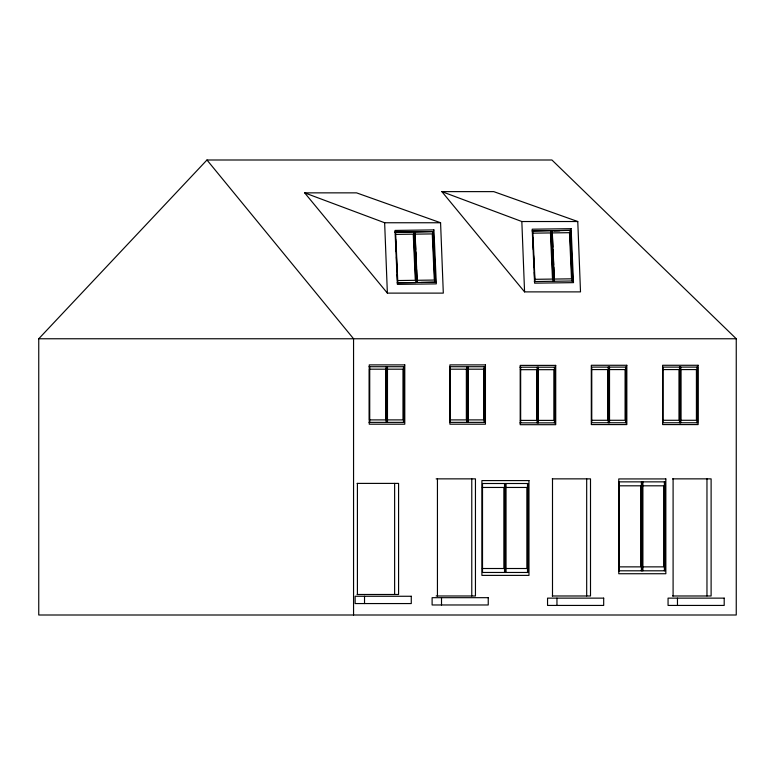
<?xml version="1.0" encoding="UTF-8"?>
<svg xmlns="http://www.w3.org/2000/svg" width="775" height="775" viewBox="0 0 775 775"><rect width="100%" height="100%" fill="white"/><g stroke="black" fill="none" stroke-linecap="round" stroke-linejoin="round"><path stroke-width="1.16" d="M38.75 338.762L206.964 159.999L551.926 159.999L736.25 338.762L736.25 615.001L38.75 615.001L38.75 338.762L736.25 338.762M421.135 282.478L435.618 282.216L433.37 231.57L394.872 232.161L414.363 231.832L416.611 282.468L416.446 280.133M415.458 231.89L433.37 231.57M570.574 230.34L569.857 230.427L572.095 281.063L572.812 280.986L570.574 230.34L532.067 230.931L551.567 230.601L553.747 281.315L554.464 281.228L552.226 230.592M435.618 282.216L397.11 282.807L415.894 282.555L413.656 231.909M553.805 281.238L553.088 281.325L550.851 230.679M394.892 232.306L398.796 232.326M552.653 230.659L569.857 230.427M553.922 230.853L559.686 230.776M395.415 234.408L413.259 234.166L415.303 280.308L397.459 280.55L397.197 274.631M532.609 233.178L550.453 232.936L552.498 279.077L534.653 279.32L534.343 272.219M572.812 280.986L534.314 281.567L535.031 281.49L532.783 230.853M441.866 191.628L493.743 191.628L577.772 221.524L580.504 291.884L524.568 291.884L441.866 191.628L521.837 221.524L577.772 221.524M304.662 192.859L356.548 192.859L440.578 222.754L443.31 293.115L387.374 293.115L304.662 192.859L384.642 222.754L440.578 222.754M369.007 366.72L404.221 366.72L404.221 422.365L369.007 422.365M449.665 366.72L484.879 366.72L484.879 422.365L449.665 422.365M519.947 367.205L555.162 367.205L555.162 422.859L519.947 422.859M591.461 369.578L607.755 369.578L607.755 420.282L591.461 420.282M662.761 369.578L679.055 369.578L679.055 420.282L662.761 420.282M520.354 369.675L536.639 369.675L536.639 420.389L520.354 420.389M538.238 369.675L553.999 369.675L553.999 420.389L538.238 420.389M436.141 478.863L475.453 478.863L475.453 595.985L436.141 595.985M552.246 478.863L590.502 478.863L590.502 595.985L552.246 595.985M672.526 478.863L711.111 478.863L711.111 595.985L672.526 595.985M618.663 481.856L665.105 481.856L665.105 570.807L618.663 570.807M357.091 483.397L398.582 483.397L398.582 594.483L357.091 594.483M642.911 485.809L663.797 485.809L663.797 566.864L642.911 566.864M482.331 487.456L503.924 487.456L503.924 568.511L482.331 568.511M506.036 487.456L526.932 487.456L526.932 568.511L506.036 568.511M206.964 159.999L353.555 338.762L353.555 615.001M552.837 247.109L552.207 232.917L569.47 232.684L571.514 278.826L554.251 279.058L553.728 267.22M552.943 249.472L553.621 264.856M532.822 237.906L533.345 249.734M533.607 255.653L534.13 267.482M533.568 264.692L533.675 267.104M432.653 231.657L434.901 282.294M415.022 231.822L417.27 282.458M415.691 249.521L415.003 234.147L432.276 233.914L434.31 280.056L417.047 280.288L416.582 269.642M415.787 251.894L416.475 267.268M414.838 243.96L415.051 248.785M415.642 262.047L415.855 266.871M395.589 232.083L397.827 282.72M395.628 239.136L396.151 250.964M396.412 256.883L396.936 268.712M395.618 249.046L395.725 251.449M521.837 221.524L524.568 291.884M384.642 222.754L387.374 293.115M706.965 478.863L706.965 595.985M696.861 367.108L696.861 422.762M680.828 367.108L680.828 422.762M680.227 367.108L680.227 422.762M680.101 367.108L680.101 422.762M679.51 367.108L679.51 422.762M677.466 598.135L677.466 605.43M673.097 478.863L673.097 595.985M664.388 481.856L664.388 570.807M642.901 481.856L642.901 570.807M642.107 481.856L642.107 570.807M641.39 481.856L641.39 570.807M625.551 367.108L625.551 422.753M619.38 481.856L619.38 570.807M609.518 367.108L609.518 422.753M608.917 367.108L608.801 422.753M608.201 367.108L608.201 422.753M586.685 478.863L586.685 595.985M556.954 598.135L556.954 605.43M554.445 367.205L554.445 422.859M552.498 478.863L552.498 595.985M538.412 367.205L538.412 422.859M537.811 367.205L537.811 422.859M537.094 367.205L537.094 422.859M527.513 483.503L527.513 572.463M520.664 367.205L520.664 422.859M506.036 483.503L506.036 572.463M505.242 483.503L505.242 572.463M504.525 483.503L504.525 572.463M484.162 366.72L484.162 422.365M471.772 478.863L471.772 595.985M468.129 366.72L468.129 422.365M467.528 366.72L467.528 422.365M466.812 366.72L466.812 422.365M450.382 366.72L450.382 422.365M441.508 597.68L441.508 604.975M437.439 478.863L437.439 595.985M403.504 366.72L403.504 422.365M394.63 483.397L394.63 594.483M387.471 366.72L387.471 422.365M386.87 366.72L386.87 422.365M386.153 366.72L386.153 422.365M369.723 366.72L369.723 422.365M364.531 596.266L364.531 603.56M357.411 483.397L357.411 594.483M433.913 229.904L395.008 230.427L397.391 284.386L436.306 283.873L433.913 229.904M571.117 228.673L532.202 229.197L534.595 283.156L573.5 282.642L571.117 228.673M404.782 364.889L369.258 364.889L369.258 424.196L404.782 424.196L404.782 364.889M485.441 364.889L449.917 364.889L449.917 424.196L485.441 424.196L485.441 364.889M626.83 365.277L591.306 365.277L591.306 424.584L626.83 424.584L626.83 365.277M555.723 365.383L520.199 365.383L520.199 424.69L555.723 424.69L555.723 365.383M698.139 365.277L662.615 365.277L662.615 424.584L698.139 424.584L698.139 365.277M626.268 367.108L591.771 367.108L591.771 422.753L626.268 422.753L626.268 367.108M697.577 367.108L663.08 367.108L663.08 422.762L697.577 422.762L697.577 367.108M385.698 369.191L369.413 369.191L369.413 419.895L385.698 419.895L385.698 369.191M403.058 369.191L387.297 369.191L387.297 419.895L403.058 419.895L403.058 369.191M466.356 369.191L450.072 369.191L450.072 419.895L466.356 419.895L466.356 369.191M483.716 369.191L467.955 369.191L467.955 419.895L483.716 419.895L483.716 369.191M625.115 369.578L609.344 369.578L609.344 420.282L625.115 420.282L625.115 369.578M696.415 369.578L680.653 369.578L680.653 420.282L696.415 420.282L696.415 369.578M665.841 478.931L618.77 478.931L618.77 573.732L665.841 573.732L665.841 478.931M528.976 480.587L481.905 480.587L481.905 575.389L528.976 575.389L528.976 480.587M528.23 483.503L482.515 483.503L482.515 572.463L528.23 572.463L528.23 483.503M640.789 485.809L619.206 485.809L619.206 566.864L640.789 566.864L640.789 485.809M411.273 596.266L355.134 596.266L355.134 603.56L411.273 603.56L411.273 596.266M488.24 597.68L432.111 597.68L432.111 604.975L488.24 604.975L488.24 597.68M603.686 598.135L547.547 598.135L547.547 605.43L603.686 605.43L603.686 598.135M724.199 598.135L668.06 598.135L668.06 605.43L724.199 605.43L724.199 598.135"/></g></svg>
